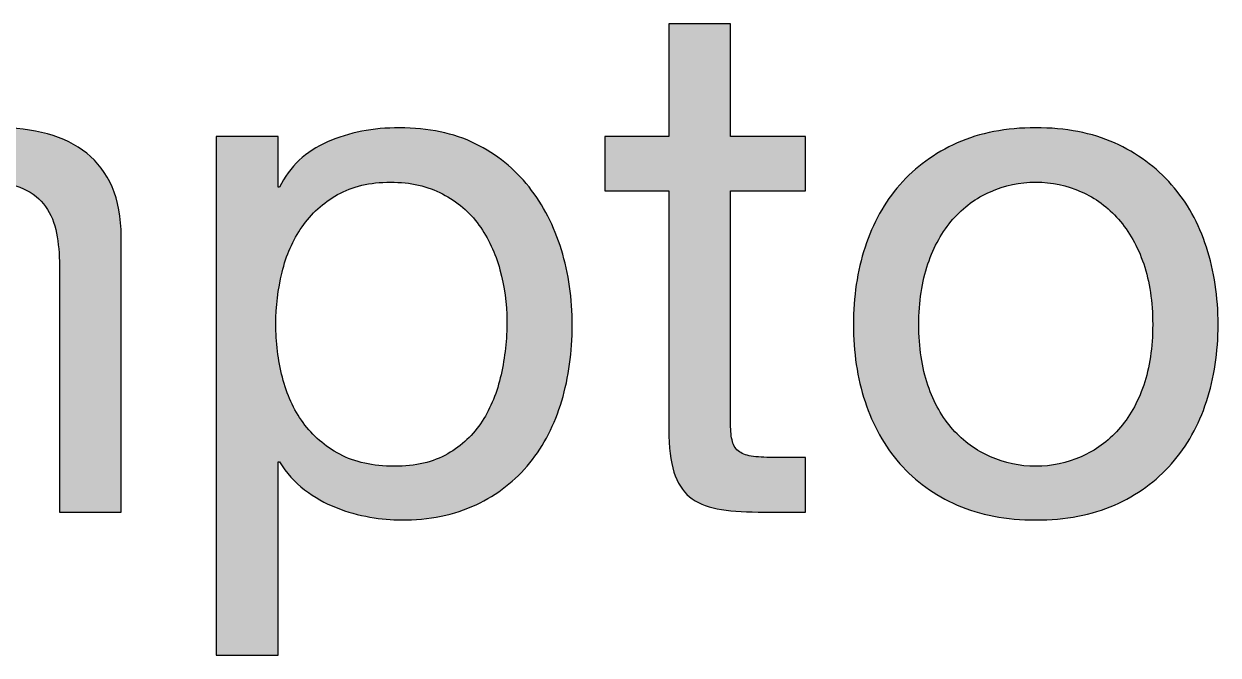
# Paper-space layout 'A3mask (portrait)' of a CAD drawing. Extents: x 0 to 277, y 0 to 394.
# Drawn here: x 200.55 to 203.869, y 28.615 to 30.369 of the extents above; entities that cross this region are included whole.
import ezdxf
from ezdxf.enums import TextEntityAlignment as Align

# ---------------------------------------------------------------- set-up
doc = ezdxf.new("R2010")
doc.units = 0
doc.layers.get('0').update_dxf_attribs({"linetype": 'CONTINUOUS'})
doc.layers.get('Defpoints').update_dxf_attribs({"linetype": 'CONTINUOUS'})
doc.layers.add('JPP_Mask', color=7, linetype='CONTINUOUS')
doc.styles.add('JPP', font='arial.ttf')

# ---------------------------------------------------------------- blocks, each defined once
blk = doc.blocks.new('A3mask (portrait)')
at = {"true_color": 0x004a91}
h = blk.add_hatch(color=154, dxfattribs=at)
edge = h.paths.add_edge_path()
edge.add_spline(control_points=[(202.7219, 29.9806), (202.7219, 30.0184), (202.7219, 30.0563), (202.7219, 30.0563), (202.7219, 30.0563), (202.7089, 30.0563), (202.6894, 30.0563)], knot_values=[21.749925, 21.749925, 21.749925, 21.749925, 22.249925, 22.249925, 22.249925, 22.5, 22.5, 22.5, 22.5], degree=3, periodic=0)
edge.add_spline(control_points=[(202.6894, 30.0563), (202.6699, 30.0563), (202.6439, 30.0563), (202.6179, 30.0563)], knot_values=[21.49993, 21.49993, 21.49993, 21.49993, 21.749925, 21.749925, 21.749925, 21.749925], degree=3, periodic=0)
edge.add_spline(control_points=[(202.6179, 30.0563), (202.6049, 30.0563), (202.5919, 30.0563), (202.5797, 30.0563)], knot_values=[21.374932, 21.374932, 21.374932, 21.374932, 21.49993, 21.49993, 21.49993, 21.49993], degree=3, periodic=0)
edge.add_spline(control_points=[(202.5797, 30.0563), (202.5675, 30.0563), (202.5561, 30.0563), (202.5463, 30.0563)], knot_values=[21.249935, 21.249935, 21.249935, 21.249935, 21.374932, 21.374932, 21.374932, 21.374932], degree=3, periodic=0)
edge.add_spline(control_points=[(202.5463, 30.0563), (202.5415, 30.0563), (202.537, 30.0563), (202.533, 30.0563)], knot_values=[21.187436, 21.187436, 21.187436, 21.187436, 21.249935, 21.249935, 21.249935, 21.249935], degree=3, periodic=0)
edge.add_spline(control_points=[(202.533, 30.0563), (202.5291, 30.0563), (202.5256, 30.0563), (202.5228, 30.0563)], knot_values=[21.124938, 21.124938, 21.124938, 21.124938, 21.187436, 21.187436, 21.187436, 21.187436], degree=3, periodic=0)
edge.add_spline(control_points=[(202.5228, 30.0563), (202.5214, 30.0563), (202.5201, 30.0563), (202.519, 30.0563)], knot_values=[21.093688, 21.093688, 21.093688, 21.093688, 21.124938, 21.124938, 21.124938, 21.124938], degree=3, periodic=0)
edge.add_spline(control_points=[(202.5144, 30.0563), (202.5144, 30.0563), (202.5143, 30.0563), (202.5142, 30.0563)], knot_values=[21.023377, 21.023377, 21.023377, 21.023377, 21.031189, 21.031189, 21.031189, 21.031189], degree=3, periodic=0)
edge.add_spline(control_points=[(202.5142, 30.0563), (202.5141, 30.0563), (202.5141, 30.0563), (202.514, 30.0563)], knot_values=[21.015565, 21.015565, 21.015565, 21.015565, 21.023377, 21.023377, 21.023377, 21.023377], degree=3, periodic=0)
edge.add_spline(control_points=[(202.514, 30.0563), (202.514, 30.0563), (202.514, 30.0563), (202.5139, 30.0563)], knot_values=[21.011659, 21.011659, 21.011659, 21.011659, 21.015565, 21.015565, 21.015565, 21.015565], degree=3, periodic=0)
edge.add_spline(control_points=[(202.5139, 30.0563), (202.5139, 30.0563), (202.5139, 30.0563), (202.5139, 30.0563)], knot_values=[21.007752, 21.007752, 21.007752, 21.007752, 21.011659, 21.011659, 21.011659, 21.011659], degree=3, periodic=0)
edge.add_spline(control_points=[(202.5139, 30.0563), (202.5139, 30.0563), (202.5139, 30.0563), (202.5139, 30.0563)], knot_values=[21.005799, 21.005799, 21.005799, 21.005799, 21.007752, 21.007752, 21.007752, 21.007752], degree=3, periodic=0)
edge.add_spline(control_points=[(202.5139, 30.0563), (202.5139, 30.0563), (202.5139, 30.0563), (202.5139, 30.0563)], knot_values=[21.003846, 21.003846, 21.003846, 21.003846, 21.005799, 21.005799, 21.005799, 21.005799], degree=3, periodic=0)
edge.add_spline(control_points=[(202.5139, 30.0563), (202.5139, 30.0563), (202.5139, 30.0563), (202.5139, 30.0563)], knot_values=[21.00287, 21.00287, 21.00287, 21.00287, 21.003846, 21.003846, 21.003846, 21.003846], degree=3, periodic=0)
edge.add_spline(control_points=[(202.5139, 30.0563), (202.5139, 30.0563), (202.5139, 30.0563), (202.5139, 30.0563)], knot_values=[21.001893, 21.001893, 21.001893, 21.001893, 21.00287, 21.00287, 21.00287, 21.00287], degree=3, periodic=0)
edge.add_spline(control_points=[(202.5139, 30.0563), (202.5139, 30.0563), (202.5139, 30.0563), (202.5139, 30.0563)], knot_values=[21.001405, 21.001405, 21.001405, 21.001405, 21.001893, 21.001893, 21.001893, 21.001893], degree=3, periodic=0)
edge.add_spline(control_points=[(202.5139, 30.0563), (202.5139, 30.0563), (202.5139, 30.0563), (202.5139, 30.0563), (202.5139, 30.0563), (202.5139, 30.0563), (202.5139, 30.0563)], knot_values=[20.99994, 20.99994, 20.99994, 20.99994, 21.001345, 21.001345, 21.001345, 21.001405, 21.001405, 21.001405, 21.001405], degree=3, periodic=0)
edge.add_spline(control_points=[(202.5139, 30.0563), (202.5139, 30.0563), (202.5139, 30.0759), (202.5139, 30.1052)], knot_values=[20.749945, 20.749945, 20.749945, 20.749945, 20.99994, 20.99994, 20.99994, 20.99994], degree=3, periodic=0)
edge.add_spline(control_points=[(202.5139, 30.1052), (202.5139, 30.1345), (202.5139, 30.1736), (202.5139, 30.2128)], knot_values=[20.49995, 20.49995, 20.49995, 20.49995, 20.749945, 20.749945, 20.749945, 20.749945], degree=3, periodic=0)
edge.add_spline(control_points=[(202.5139, 30.2128), (202.5139, 30.2323), (202.5139, 30.2519), (202.5139, 30.2702)], knot_values=[20.374952, 20.374952, 20.374952, 20.374952, 20.49995, 20.49995, 20.49995, 20.49995], degree=3, periodic=0)
edge.add_spline(control_points=[(202.5139, 30.2702), (202.5139, 30.2885), (202.5139, 30.3056), (202.5139, 30.3203)], knot_values=[20.249955, 20.249955, 20.249955, 20.249955, 20.374952, 20.374952, 20.374952, 20.374952], degree=3, periodic=0)
edge.add_spline(control_points=[(202.5139, 30.3203), (202.5139, 30.3276), (202.5139, 30.3344), (202.5139, 30.3403)], knot_values=[20.187456, 20.187456, 20.187456, 20.187456, 20.249955, 20.249955, 20.249955, 20.249955], degree=3, periodic=0)
edge.add_spline(control_points=[(202.5139, 30.3403), (202.5139, 30.3463), (202.5139, 30.3515), (202.5139, 30.3557)], knot_values=[20.124958, 20.124958, 20.124958, 20.124958, 20.187456, 20.187456, 20.187456, 20.187456], degree=3, periodic=0)
edge.add_spline(control_points=[(202.5139, 30.3615), (202.5139, 30.3631), (202.5139, 30.3645), (202.5139, 30.3657)], knot_values=[20.062459, 20.062459, 20.062459, 20.062459, 20.093708, 20.093708, 20.093708, 20.093708], degree=3, periodic=0)
edge.add_spline(control_points=[(202.5139, 30.3692), (202.5139, 30.3692), (202.5139, 30.3692), (202.5139, 30.3692), (202.5139, 30.3692), (202.5139, 30.3692), (202.5139, 30.3692)], knot_values=[19.999959, 19.999959, 19.999959, 19.999959, 20, 20, 20, 20.000692, 20.000692, 20.000692, 20.000692], degree=3, periodic=0)
edge.add_spline(control_points=[(202.5139, 30.3692), (202.5139, 30.3692), (202.5031, 30.3692), (202.487, 30.3692)], knot_values=[19.749965, 19.749965, 19.749965, 19.749965, 19.999959, 19.999959, 19.999959, 19.999959], degree=3, periodic=0)
edge.add_spline(control_points=[(202.487, 30.3692), (202.4709, 30.3692), (202.4495, 30.3692), (202.428, 30.3692)], knot_values=[19.49997, 19.49997, 19.49997, 19.49997, 19.749965, 19.749965, 19.749965, 19.749965], degree=3, periodic=0)
edge.add_spline(control_points=[(202.428, 30.3692), (202.4173, 30.3692), (202.4066, 30.3692), (202.3965, 30.3692)], knot_values=[19.374972, 19.374972, 19.374972, 19.374972, 19.49997, 19.49997, 19.49997, 19.49997], degree=3, periodic=0)
edge.add_spline(control_points=[(202.3965, 30.3692), (202.3865, 30.3692), (202.3771, 30.3692), (202.369, 30.3692)], knot_values=[19.249975, 19.249975, 19.249975, 19.249975, 19.374972, 19.374972, 19.374972, 19.374972], degree=3, periodic=0)
edge.add_spline(control_points=[(202.369, 30.3692), (202.365, 30.3692), (202.3613, 30.3692), (202.3581, 30.3692)], knot_values=[19.187476, 19.187476, 19.187476, 19.187476, 19.249975, 19.249975, 19.249975, 19.249975], degree=3, periodic=0)
edge.add_spline(control_points=[(202.3581, 30.3692), (202.3548, 30.3692), (202.3519, 30.3692), (202.3496, 30.3692)], knot_values=[19.124977, 19.124977, 19.124977, 19.124977, 19.187476, 19.187476, 19.187476, 19.187476], degree=3, periodic=0)
edge.add_spline(control_points=[(202.3422, 30.3692), (202.3422, 30.3692), (202.3422, 30.3692), (202.3422, 30.3692), (202.3422, 30.3692), (202.3422, 30.3692), (202.3422, 30.3692)], knot_values=[18.99998, 18.99998, 18.99998, 18.99998, 19.001424, 19.001424, 19.001424, 19.001445, 19.001445, 19.001445, 19.001445], degree=3, periodic=0)
edge.add_spline(control_points=[(202.3422, 30.3692), (202.3422, 30.3692), (202.3422, 30.2909), (202.3422, 30.2127)], knot_values=[18.49999, 18.49999, 18.49999, 18.49999, 18.99998, 18.99998, 18.99998, 18.99998], degree=3, periodic=0)
edge.add_spline(control_points=[(202.3422, 30.2127), (202.3422, 30.1345), (202.3422, 30.0563), (202.3422, 30.0563), (202.3422, 30.0563), (202.3422, 30.0563), (202.3422, 30.0563)], knot_values=[17.999023, 17.999023, 17.999023, 17.999023, 18.499013, 18.499013, 18.499013, 18.49999, 18.49999, 18.49999, 18.49999], degree=3, periodic=0)
edge.add_spline(control_points=[(202.3378, 30.0563), (202.3369, 30.0563), (202.3358, 30.0563), (202.3346, 30.0563)], knot_values=[17.875003, 17.875003, 17.875003, 17.875003, 17.906252, 17.906252, 17.906252, 17.906252], degree=3, periodic=0)
edge.add_spline(control_points=[(202.3346, 30.0563), (202.3322, 30.0563), (202.3292, 30.0563), (202.3258, 30.0563)], knot_values=[17.812504, 17.812504, 17.812504, 17.812504, 17.875003, 17.875003, 17.875003, 17.875003], degree=3, periodic=0)
edge.add_spline(control_points=[(202.3258, 30.0563), (202.3224, 30.0563), (202.3186, 30.0563), (202.3145, 30.0563)], knot_values=[17.750005, 17.750005, 17.750005, 17.750005, 17.812504, 17.812504, 17.812504, 17.812504], degree=3, periodic=0)
edge.add_spline(control_points=[(202.3145, 30.0563), (202.3061, 30.0563), (202.2964, 30.0563), (202.286, 30.0563)], knot_values=[17.625007, 17.625007, 17.625007, 17.625007, 17.750005, 17.750005, 17.750005, 17.750005], degree=3, periodic=0)
edge.add_spline(control_points=[(202.286, 30.0563), (202.2756, 30.0563), (202.2645, 30.0563), (202.2534, 30.0563)], knot_values=[17.50001, 17.50001, 17.50001, 17.50001, 17.625007, 17.625007, 17.625007, 17.625007], degree=3, periodic=0)
edge.add_spline(control_points=[(202.2534, 30.0563), (202.2312, 30.0563), (202.209, 30.0563), (202.1923, 30.0563)], knot_values=[17.250015, 17.250015, 17.250015, 17.250015, 17.50001, 17.50001, 17.50001, 17.50001], degree=3, periodic=0)
edge.add_spline(control_points=[(202.1923, 30.0563), (202.1756, 30.0563), (202.1645, 30.0563), (202.1645, 30.0563), (202.1645, 30.0563), (202.1645, 30.0563), (202.1645, 30.0563)], knot_values=[16.999043, 16.999043, 16.999043, 16.999043, 17.249058, 17.249058, 17.249058, 17.250015, 17.250015, 17.250015, 17.250015], degree=3, periodic=0)
edge.add_spline(control_points=[(202.1645, 30.0525), (202.1645, 30.0517), (202.1645, 30.0508), (202.1645, 30.0498)], knot_values=[16.875023, 16.875023, 16.875023, 16.875023, 16.906272, 16.906272, 16.906272, 16.906272], degree=3, periodic=0)
edge.add_spline(control_points=[(202.1645, 30.0498), (202.1645, 30.0477), (202.1645, 30.0452), (202.1645, 30.0423)], knot_values=[16.812524, 16.812524, 16.812524, 16.812524, 16.875023, 16.875023, 16.875023, 16.875023], degree=3, periodic=0)
edge.add_spline(control_points=[(202.1645, 30.0423), (202.1645, 30.0394), (202.1645, 30.0362), (202.1645, 30.0326)], knot_values=[16.750025, 16.750025, 16.750025, 16.750025, 16.812524, 16.812524, 16.812524, 16.812524], degree=3, periodic=0)
edge.add_spline(control_points=[(202.1645, 30.0326), (202.1645, 30.0255), (202.1645, 30.0172), (202.1645, 30.0084)], knot_values=[16.625028, 16.625028, 16.625028, 16.625028, 16.750025, 16.750025, 16.750025, 16.750025], degree=3, periodic=0)
edge.add_spline(control_points=[(202.1645, 30.0084), (202.1645, 29.9995), (202.1645, 29.99), (202.1645, 29.9806)], knot_values=[16.50003, 16.50003, 16.50003, 16.50003, 16.625028, 16.625028, 16.625028, 16.625028], degree=3, periodic=0)
edge.add_spline(control_points=[(202.1645, 29.9806), (202.1645, 29.9616), (202.1645, 29.9427), (202.1645, 29.9285)], knot_values=[16.250035, 16.250035, 16.250035, 16.250035, 16.50003, 16.50003, 16.50003, 16.50003], degree=3, periodic=0)
edge.add_spline(control_points=[(202.1645, 29.9285), (202.1645, 29.9143), (202.1645, 29.9048), (202.1645, 29.9048), (202.1645, 29.9048), (202.1645, 29.9048), (202.1645, 29.9048)], knot_values=[15.999063, 15.999063, 15.999063, 15.999063, 16.249098, 16.249098, 16.249098, 16.250035, 16.250035, 16.250035, 16.250035], degree=3, periodic=0)
edge.add_spline(control_points=[(202.1689, 29.9048), (202.1699, 29.9048), (202.171, 29.9048), (202.1722, 29.9048)], knot_values=[15.875042, 15.875042, 15.875042, 15.875042, 15.906292, 15.906292, 15.906292, 15.906292], degree=3, periodic=0)
edge.add_spline(control_points=[(202.1722, 29.9048), (202.1746, 29.9048), (202.1776, 29.9048), (202.1809, 29.9048)], knot_values=[15.812544, 15.812544, 15.812544, 15.812544, 15.875042, 15.875042, 15.875042, 15.875042], degree=3, periodic=0)
edge.add_spline(control_points=[(202.1809, 29.9048), (202.1843, 29.9048), (202.1881, 29.9048), (202.1923, 29.9048)], knot_values=[15.750045, 15.750045, 15.750045, 15.750045, 15.812544, 15.812544, 15.812544, 15.812544], degree=3, periodic=0)
edge.add_spline(control_points=[(202.1923, 29.9048), (202.2006, 29.9048), (202.2103, 29.9048), (202.2207, 29.9048)], knot_values=[15.625048, 15.625048, 15.625048, 15.625048, 15.750045, 15.750045, 15.750045, 15.750045], degree=3, periodic=0)
edge.add_spline(control_points=[(202.2207, 29.9048), (202.2312, 29.9048), (202.2423, 29.9048), (202.2534, 29.9048)], knot_values=[15.50005, 15.50005, 15.50005, 15.50005, 15.625048, 15.625048, 15.625048, 15.625048], degree=3, periodic=0)
edge.add_spline(control_points=[(202.2534, 29.9048), (202.2756, 29.9048), (202.2978, 29.9048), (202.3144, 29.9048)], knot_values=[15.250055, 15.250055, 15.250055, 15.250055, 15.50005, 15.50005, 15.50005, 15.50005], degree=3, periodic=0)
edge.add_spline(control_points=[(202.3144, 29.9048), (202.3311, 29.9048), (202.3422, 29.9048), (202.3422, 29.9048), (202.3422, 29.9048), (202.3422, 29.9048), (202.3422, 29.9048)], knot_values=[14.999572, 14.999572, 14.999572, 14.999572, 15.249627, 15.249627, 15.249627, 15.250055, 15.250055, 15.250055, 15.250055], degree=3, periodic=0)
edge.add_spline(control_points=[(202.3422, 29.9006), (202.3422, 29.8997), (202.3422, 29.8986), (202.3422, 29.8974)], knot_values=[14.937561, 14.937561, 14.937561, 14.937561, 14.953186, 14.953186, 14.953186, 14.953186], degree=3, periodic=0)
edge.add_spline(control_points=[(202.3422, 29.8974), (202.3422, 29.895), (202.3422, 29.892), (202.3422, 29.8884)], knot_values=[14.906312, 14.906312, 14.906312, 14.906312, 14.937561, 14.937561, 14.937561, 14.937561], degree=3, periodic=0)
edge.add_spline(control_points=[(202.3422, 29.8884), (202.3422, 29.8849), (202.3422, 29.8809), (202.3422, 29.8763)], knot_values=[14.875063, 14.875063, 14.875063, 14.875063, 14.906312, 14.906312, 14.906312, 14.906312], degree=3, periodic=0)
edge.add_spline(control_points=[(202.3422, 29.8763), (202.3422, 29.8672), (202.3422, 29.8562), (202.3422, 29.8436)], knot_values=[14.812564, 14.812564, 14.812564, 14.812564, 14.875063, 14.875063, 14.875063, 14.875063], degree=3, periodic=0)
edge.add_spline(control_points=[(202.3422, 29.8436), (202.3422, 29.8309), (202.3422, 29.8167), (202.3422, 29.8011)], knot_values=[14.750065, 14.750065, 14.750065, 14.750065, 14.812564, 14.812564, 14.812564, 14.812564], degree=3, periodic=0)
edge.add_spline(control_points=[(202.3422, 29.8011), (202.3422, 29.77), (202.3422, 29.7337), (202.3422, 29.6948)], knot_values=[14.625068, 14.625068, 14.625068, 14.625068, 14.750065, 14.750065, 14.750065, 14.750065], degree=3, periodic=0)
edge.add_spline(control_points=[(202.3422, 29.6948), (202.3422, 29.6559), (202.3422, 29.6144), (202.3422, 29.5729)], knot_values=[14.50007, 14.50007, 14.50007, 14.50007, 14.625068, 14.625068, 14.625068, 14.625068], degree=3, periodic=0)
edge.add_spline(control_points=[(202.3422, 29.5729), (202.3422, 29.4899), (202.3422, 29.4068), (202.3422, 29.3446)], knot_values=[14.250075, 14.250075, 14.250075, 14.250075, 14.50007, 14.50007, 14.50007, 14.50007], degree=3, periodic=0)
edge.add_spline(control_points=[(202.3422, 29.3446), (202.3422, 29.2823), (202.3422, 29.2408), (202.3422, 29.2408), (202.3422, 29.1923), (202.3471, 29.1531), (202.3564, 29.1236)], knot_values=[13, 13, 13, 13, 13.250075, 13.250075, 13.250075, 14.250075, 14.250075, 14.250075, 14.250075], degree=3, periodic=0)
edge.add_spline(control_points=[(202.3564, 29.1236), (202.3659, 29.0939), (202.3803, 29.071), (202.3997, 29.055)], knot_values=[12, 12, 12, 12, 13, 13, 13, 13], degree=3, periodic=0)
edge.add_spline(control_points=[(202.3997, 29.055), (202.4192, 29.0387), (202.445, 29.0276), (202.4765, 29.0216), (202.5081, 29.0155), (202.5461, 29.0125), (202.5906, 29.0125)], knot_values=[10, 10, 10, 10, 11, 11, 11, 12, 12, 12, 12], degree=3, periodic=0)
edge.add_spline(control_points=[(202.5906, 29.0125), (202.5906, 29.0125), (202.7219, 29.0125), (202.7219, 29.0125), (202.7219, 29.0125), (202.7219, 29.0504), (202.7219, 29.0883)], knot_values=[8.5, 8.5, 8.5, 8.5, 9.5, 9.5, 9.5, 10, 10, 10, 10], degree=3, periodic=0)
edge.add_spline(control_points=[(202.7219, 29.0883), (202.7219, 29.1261), (202.7219, 29.164), (202.7219, 29.164)], knot_values=[8, 8, 8, 8, 8.5, 8.5, 8.5, 8.5], degree=3, periodic=0)
edge.add_spline(control_points=[(202.7219, 29.164), (202.7219, 29.164), (202.643, 29.164), (202.643, 29.164)], knot_values=[7.00001, 7.00001, 7.00001, 7.00001, 7.99999, 7.99999, 7.99999, 7.99999], degree=3, periodic=0)
edge.add_spline(control_points=[(202.643, 29.164), (202.6161, 29.164), (202.5943, 29.1649), (202.5774, 29.167)], knot_values=[6, 6, 6, 6, 7, 7, 7, 7], degree=3, periodic=0)
edge.add_spline(control_points=[(202.5774, 29.167), (202.5607, 29.1691), (202.5475, 29.1733), (202.5382, 29.18)], knot_values=[5, 5, 5, 5, 6, 6, 6, 6], degree=3, periodic=0)
edge.add_spline(control_points=[(202.5382, 29.18), (202.5287, 29.1867), (202.5222, 29.1962), (202.519, 29.2083)], knot_values=[4, 4, 4, 4, 5, 5, 5, 5], degree=3, periodic=0)
edge.add_spline(control_points=[(202.519, 29.2083), (202.5155, 29.2206), (202.5139, 29.2366), (202.5139, 29.2568)], knot_values=[3, 3, 3, 3, 4, 4, 4, 4], degree=3, periodic=0)
edge.add_spline(control_points=[(202.5139, 29.2568), (202.5139, 29.2568), (202.5139, 29.9048), (202.5139, 29.9048), (202.5139, 29.9048), (202.5659, 29.9048), (202.6179, 29.9048)], knot_values=[1.5, 1.5, 1.5, 1.5, 2.5, 2.5, 2.5, 3, 3, 3, 3], degree=3, periodic=0)
edge.add_spline(control_points=[(202.6179, 29.9048), (202.6699, 29.9048), (202.7219, 29.9048), (202.7219, 29.9048), (202.7219, 29.9048), (202.7219, 29.9427), (202.7219, 29.9806)], knot_values=[0.5, 0.5, 0.5, 0.5, 1, 1, 1, 1.5, 1.5, 1.5, 1.5], degree=3, periodic=0)
h = blk.add_hatch(color=154, dxfattribs=at)
edge = h.paths.add_edge_path()
edge.add_spline(control_points=[(199.5433, 29.7383), (199.5535, 29.7687), (199.5695, 29.7979), (199.5918, 29.8262), (199.6141, 29.8545), (199.6431, 29.8786), (199.6786, 29.8988)], knot_values=[28, 28, 28, 28, 29, 29, 29, 30, 30, 30, 30], degree=3, periodic=0)
edge.add_spline(control_points=[(199.6786, 29.8988), (199.7143, 29.919), (199.7569, 29.9292), (199.8068, 29.9292)], knot_values=[27, 27, 27, 27, 28, 28, 28, 28], degree=3, periodic=0)
edge.add_spline(control_points=[(199.8068, 29.9292), (199.8458, 29.9292), (199.8778, 29.9234), (199.9026, 29.912)], knot_values=[26, 26, 26, 26, 27, 27, 27, 27], degree=3, periodic=0)
edge.add_spline(control_points=[(199.9026, 29.912), (199.9277, 29.9004), (199.9474, 29.8844), (199.9622, 29.8635), (199.9771, 29.8427), (199.9875, 29.8181), (199.9935, 29.7898), (199.9996, 29.7615), (200.0026, 29.7306), (200.0026, 29.697)], knot_values=[23, 23, 23, 23, 24, 24, 24, 25, 25, 25, 26, 26, 26, 26], degree=3, periodic=0)
edge.add_spline(control_points=[(200.0026, 29.697), (200.0026, 29.697), (200.0026, 29.0125), (200.0026, 29.0125), (200.0026, 29.0125), (200.0455, 29.0125), (200.0884, 29.0125)], knot_values=[21.5, 21.5, 21.5, 21.5, 22.5, 22.5, 22.5, 23, 23, 23, 23], degree=3, periodic=0)
edge.add_spline(control_points=[(200.0884, 29.0125), (200.1313, 29.0125), (200.1742, 29.0125), (200.1742, 29.0125), (200.1742, 29.0125), (200.1742, 29.1751), (200.1742, 29.3376)], knot_values=[20.5, 20.5, 20.5, 20.5, 21, 21, 21, 21.5, 21.5, 21.5, 21.5], degree=3, periodic=0)
edge.add_spline(control_points=[(200.1742, 29.3376), (200.1742, 29.5001), (200.1742, 29.6627), (200.1742, 29.6627), (200.1742, 29.7434), (200.1986, 29.8079), (200.247, 29.8563)], knot_values=[19, 19, 19, 19, 19.5, 19.5, 19.5, 20.5, 20.5, 20.5, 20.5], degree=3, periodic=0)
edge.add_spline(control_points=[(200.247, 29.8563), (200.2953, 29.9048), (200.3621, 29.9292), (200.4468, 29.9292)], knot_values=[18, 18, 18, 18, 19, 19, 19, 19], degree=3, periodic=0)
edge.add_spline(control_points=[(200.4468, 29.9292), (200.4885, 29.9292), (200.5226, 29.9231), (200.5488, 29.9109)], knot_values=[17, 17, 17, 17, 18, 18, 18, 18], degree=3, periodic=0)
edge.add_spline(control_points=[(200.5488, 29.9109), (200.575, 29.8988), (200.5954, 29.8823), (200.6103, 29.8614), (200.6251, 29.8406), (200.6353, 29.816), (200.6407, 29.7877), (200.646, 29.7594), (200.6488, 29.7292), (200.6488, 29.697)], knot_values=[14, 14, 14, 14, 15, 15, 15, 16, 16, 16, 17, 17, 17, 17], degree=3, periodic=0)
edge.add_spline(control_points=[(200.6488, 29.697), (200.6488, 29.697), (200.6488, 29.0125), (200.6488, 29.0125), (200.6488, 29.0125), (200.6916, 29.0125), (200.7345, 29.0125)], knot_values=[12.5, 12.5, 12.5, 12.5, 13.5, 13.5, 13.5, 14, 14, 14, 14], degree=3, periodic=0)
edge.add_spline(control_points=[(200.7345, 29.0125), (200.7773, 29.0125), (200.8202, 29.0125), (200.8202, 29.0125), (200.8202, 29.0125), (200.8202, 29.2038), (200.8202, 29.3951)], knot_values=[11.5, 11.5, 11.5, 11.5, 12, 12, 12, 12.5, 12.5, 12.5, 12.5], degree=3, periodic=0)
edge.add_spline(control_points=[(200.8202, 29.3951), (200.8202, 29.5864), (200.8202, 29.7777), (200.8202, 29.7777), (200.8202, 29.8315), (200.8118, 29.8777), (200.7951, 29.916)], knot_values=[10, 10, 10, 10, 10.5, 10.5, 10.5, 11.5, 11.5, 11.5, 11.5], degree=3, periodic=0)
edge.add_spline(control_points=[(200.7951, 29.916), (200.7782, 29.9542), (200.7548, 29.9855), (200.7244, 30.0099)], knot_values=[9, 9, 9, 9, 10, 10, 10, 10], degree=3, periodic=0)
edge.add_spline(control_points=[(200.7244, 30.0099), (200.694, 30.034), (200.6578, 30.0519), (200.6154, 30.0632)], knot_values=[8, 8, 8, 8, 9, 9, 9, 9], degree=3, periodic=0)
edge.add_spline(control_points=[(200.6154, 30.0632), (200.5729, 30.0748), (200.5256, 30.0804), (200.473, 30.0804)], knot_values=[7, 7, 7, 7, 8, 8, 8, 8], degree=3, periodic=0)
edge.add_spline(control_points=[(200.473, 30.0804), (200.4043, 30.0804), (200.3415, 30.0651), (200.2844, 30.034)], knot_values=[6, 6, 6, 6, 7, 7, 7, 7], degree=3, periodic=0)
edge.add_spline(control_points=[(200.2844, 30.034), (200.2271, 30.0032), (200.1809, 29.9593), (200.1459, 29.9027)], knot_values=[5, 5, 5, 5, 6, 6, 6, 6], degree=3, periodic=0)
edge.add_spline(control_points=[(200.1459, 29.9027), (200.1243, 29.9674), (200.0875, 30.0131), (200.0351, 30.04)], knot_values=[4, 4, 4, 4, 5, 5, 5, 5], degree=3, periodic=0)
edge.add_spline(control_points=[(200.0351, 30.04), (199.9824, 30.067), (199.9239, 30.0804), (199.8592, 30.0804)], knot_values=[3, 3, 3, 3, 4, 4, 4, 4], degree=3, periodic=0)
edge.add_spline(control_points=[(199.8592, 30.0804), (199.7126, 30.0804), (199.6002, 30.0213), (199.5222, 29.9027)], knot_values=[2, 2, 2, 2, 3, 3, 3, 3], degree=3, periodic=0)
edge.add_spline(control_points=[(199.518, 29.9027), (199.518, 29.9027), (199.518, 29.9411), (199.518, 29.9795)], knot_values=[0.5, 0.5, 0.5, 0.5, 1, 1, 1, 1], degree=3, periodic=0)
edge.add_spline(control_points=[(199.518, 29.9795), (199.518, 30.0179), (199.518, 30.0563), (199.518, 30.0563), (199.518, 30.0563), (199.508, 30.0563), (199.4928, 30.0563)], knot_values=[34.749965, 34.749965, 34.749965, 34.749965, 35.249965, 35.249965, 35.249965, 35.5, 35.5, 35.5, 35.5], degree=3, periodic=0)
edge.add_spline(control_points=[(199.4928, 30.0563), (199.4777, 30.0563), (199.4575, 30.0563), (199.4373, 30.0563)], knot_values=[34.49997, 34.49997, 34.49997, 34.49997, 34.749965, 34.749965, 34.749965, 34.749965], degree=3, periodic=0)
edge.add_spline(control_points=[(199.4373, 30.0563), (199.4272, 30.0563), (199.4171, 30.0563), (199.4077, 30.0563)], knot_values=[34.374972, 34.374972, 34.374972, 34.374972, 34.49997, 34.49997, 34.49997, 34.49997], degree=3, periodic=0)
edge.add_spline(control_points=[(199.4077, 30.0563), (199.3982, 30.0563), (199.3894, 30.0563), (199.3818, 30.0563)], knot_values=[34.249975, 34.249975, 34.249975, 34.249975, 34.374973, 34.374973, 34.374973, 34.374973], degree=3, periodic=0)
edge.add_spline(control_points=[(199.3818, 30.0563), (199.378, 30.0563), (199.3746, 30.0563), (199.3715, 30.0563)], knot_values=[34.187476, 34.187476, 34.187476, 34.187476, 34.249975, 34.249975, 34.249975, 34.249975], degree=3, periodic=0)
edge.add_spline(control_points=[(199.3715, 30.0563), (199.3684, 30.0563), (199.3658, 30.0563), (199.3635, 30.0563)], knot_values=[34.124977, 34.124977, 34.124977, 34.124977, 34.187476, 34.187476, 34.187476, 34.187476], degree=3, periodic=0)
edge.add_spline(control_points=[(199.3566, 30.0563), (199.3566, 30.0563), (199.3566, 30.0563), (199.3566, 30.0563), (199.3566, 30.0563), (199.3566, 30.0563), (199.3566, 30.0563)], knot_values=[33.99998, 33.99998, 33.99998, 33.99998, 34.001425, 34.001425, 34.001425, 34.001445, 34.001445, 34.001445, 34.001445], degree=3, periodic=0)
edge.add_spline(control_points=[(199.3566, 30.0563), (199.3566, 30.0563), (199.3566, 29.7953), (199.3566, 29.5344)], knot_values=[33.49999, 33.49999, 33.49999, 33.49999, 33.99998, 33.99998, 33.99998, 33.99998], degree=3, periodic=0)
edge.add_spline(control_points=[(199.3566, 29.5344), (199.3566, 29.2735), (199.3566, 29.0125), (199.3566, 29.0125), (199.3566, 29.0125), (199.3566, 29.0125), (199.3566, 29.0125)], knot_values=[32.999023, 32.999023, 32.999023, 32.999023, 33.499013, 33.499013, 33.499013, 33.49999, 33.49999, 33.49999, 33.49999], degree=3, periodic=0)
edge.add_spline(control_points=[(199.3609, 29.0125), (199.3618, 29.0125), (199.3628, 29.0125), (199.364, 29.0125)], knot_values=[32.875002, 32.875002, 32.875002, 32.875002, 32.906252, 32.906252, 32.906252, 32.906252], degree=3, periodic=0)
edge.add_spline(control_points=[(199.364, 29.0125), (199.3663, 29.0125), (199.3692, 29.0125), (199.3724, 29.0125)], knot_values=[32.812504, 32.812504, 32.812504, 32.812504, 32.875002, 32.875002, 32.875002, 32.875002], degree=3, periodic=0)
edge.add_spline(control_points=[(199.3724, 29.0125), (199.3757, 29.0125), (199.3794, 29.0125), (199.3834, 29.0125)], knot_values=[32.750005, 32.750005, 32.750005, 32.750005, 32.812504, 32.812504, 32.812504, 32.812504], degree=3, periodic=0)
edge.add_spline(control_points=[(199.3834, 29.0125), (199.3915, 29.0125), (199.4009, 29.0125), (199.4109, 29.0125)], knot_values=[32.625008, 32.625008, 32.625008, 32.625008, 32.750005, 32.750005, 32.750005, 32.750005], degree=3, periodic=0)
edge.add_spline(control_points=[(199.4109, 29.0125), (199.421, 29.0125), (199.4317, 29.0125), (199.4424, 29.0125)], knot_values=[32.50001, 32.50001, 32.50001, 32.50001, 32.625008, 32.625008, 32.625008, 32.625008], degree=3, periodic=0)
edge.add_spline(control_points=[(199.4424, 29.0125), (199.4639, 29.0125), (199.4853, 29.0125), (199.5014, 29.0125)], knot_values=[32.250015, 32.250015, 32.250015, 32.250015, 32.50001, 32.50001, 32.50001, 32.50001], degree=3, periodic=0)
edge.add_spline(control_points=[(199.5014, 29.0125), (199.5175, 29.0125), (199.5282, 29.0125), (199.5282, 29.0125), (199.5282, 29.0125), (199.5282, 29.0125), (199.5282, 29.0125)], knot_values=[31.999532, 31.999532, 31.999532, 31.999532, 32.249547, 32.249547, 32.249547, 32.250015, 32.250015, 32.250015, 32.250015], degree=3, periodic=0)
edge.add_spline(control_points=[(199.5282, 29.0125), (199.5282, 29.0125), (199.5282, 29.0125), (199.5282, 29.0125)], knot_values=[31.999288, 31.999288, 31.999288, 31.999288, 31.999532, 31.999532, 31.999532, 31.999532], degree=3, periodic=0)
edge.add_spline(control_points=[(199.5282, 29.0167), (199.5282, 29.0176), (199.5282, 29.0186), (199.5282, 29.0198)], knot_values=[31.937521, 31.937521, 31.937521, 31.937521, 31.953146, 31.953146, 31.953146, 31.953146], degree=3, periodic=0)
edge.add_spline(control_points=[(199.5282, 29.0198), (199.5282, 29.0222), (199.5282, 29.0251), (199.5282, 29.0286)], knot_values=[31.906272, 31.906272, 31.906272, 31.906272, 31.937521, 31.937521, 31.937521, 31.937521], degree=3, periodic=0)
edge.add_spline(control_points=[(199.5282, 29.0286), (199.5282, 29.032), (199.5282, 29.036), (199.5282, 29.0405)], knot_values=[31.875022, 31.875022, 31.875022, 31.875022, 31.906272, 31.906272, 31.906272, 31.906272], degree=3, periodic=0)
edge.add_spline(control_points=[(199.5282, 29.0405), (199.5282, 29.0493), (199.5282, 29.0601), (199.5282, 29.0725)], knot_values=[31.812524, 31.812524, 31.812524, 31.812524, 31.875022, 31.875022, 31.875022, 31.875022], degree=3, periodic=0)
edge.add_spline(control_points=[(199.5282, 29.0725), (199.5282, 29.0849), (199.5282, 29.0989), (199.5282, 29.1141)], knot_values=[31.750025, 31.750025, 31.750025, 31.750025, 31.812524, 31.812524, 31.812524, 31.812524], degree=3, periodic=0)
edge.add_spline(control_points=[(199.5282, 29.1141), (199.5282, 29.1446), (199.5282, 29.1801), (199.5282, 29.2182)], knot_values=[31.625028, 31.625028, 31.625028, 31.625028, 31.750025, 31.750025, 31.750025, 31.750025], degree=3, periodic=0)
edge.add_spline(control_points=[(199.5282, 29.2182), (199.5282, 29.2563), (199.5282, 29.2969), (199.5282, 29.3376)], knot_values=[31.50003, 31.50003, 31.50003, 31.50003, 31.625028, 31.625028, 31.625028, 31.625028], degree=3, periodic=0)
edge.add_spline(control_points=[(199.5282, 29.3376), (199.5282, 29.4188), (199.5282, 29.5001), (199.5282, 29.5611)], knot_values=[31.250035, 31.250035, 31.250035, 31.250035, 31.50003, 31.50003, 31.50003, 31.50003], degree=3, periodic=0)
edge.add_spline(control_points=[(199.5282, 29.5611), (199.5282, 29.622), (199.5282, 29.6627), (199.5282, 29.6627), (199.5282, 29.6829), (199.5334, 29.7081), (199.5433, 29.7383)], knot_values=[30, 30, 30, 30, 30.250035, 30.250035, 30.250035, 31.250035, 31.250035, 31.250035, 31.250035], degree=3, periodic=0)
h = blk.add_hatch(color=154, dxfattribs=at)
edge = h.paths.add_edge_path(flags=16)
edge.add_spline(control_points=[(201.873, 29.6859), (201.8602, 29.7323), (201.8407, 29.7735), (201.8145, 29.81), (201.7883, 29.8464), (201.7545, 29.8751), (201.7134, 29.8967), (201.6724, 29.9183), (201.6243, 29.9292), (201.5691, 29.9292), (201.5114, 29.9292), (201.4622, 29.9176), (201.4219, 29.8948), (201.3815, 29.8719), (201.3483, 29.842), (201.3228, 29.8049), (201.2973, 29.768), (201.2787, 29.7258), (201.2674, 29.6787), (201.256, 29.6316), (201.2502, 29.5838), (201.2502, 29.5353), (201.2502, 29.4843), (201.2562, 29.4347), (201.2683, 29.3871), (201.2804, 29.3393), (201.2996, 29.2971), (201.3258, 29.2609), (201.352, 29.2245), (201.3861, 29.1953), (201.4279, 29.173), (201.4696, 29.1508), (201.52, 29.1396), (201.5793, 29.1396), (201.6385, 29.1396), (201.6879, 29.1512), (201.7276, 29.174), (201.7672, 29.1969), (201.7992, 29.2271), (201.8236, 29.2649), (201.8477, 29.3025), (201.8653, 29.3456), (201.876, 29.3941), (201.8869, 29.4426), (201.8922, 29.4924), (201.8922, 29.5435), (201.8922, 29.5919), (201.8857, 29.6395), (201.873, 29.6859)], knot_values=[0, 0, 0, 0, 1, 1, 1, 2, 2, 2, 3, 3, 3, 4, 4, 4, 5, 5, 5, 6, 6, 6, 7, 7, 7, 8, 8, 8, 9, 9, 9, 10, 10, 10, 11, 11, 11, 12, 12, 12, 13, 13, 13, 14, 14, 14, 15, 15, 15, 16, 16, 16, 16], degree=3, periodic=0)
edge = h.paths.add_edge_path()
edge.add_spline(control_points=[(201.2562, 30.0563), (201.2562, 30.0563), (201.2562, 29.915), (201.2562, 29.915), (201.2562, 29.915), (201.2602, 29.915), (201.2602, 29.915), (201.2885, 29.9728), (201.333, 30.015), (201.3936, 30.0412), (201.4541, 30.0674), (201.5207, 30.0804), (201.5935, 30.0804), (201.6742, 30.0804), (201.7445, 30.0656), (201.8043, 30.0361), (201.8642, 30.0064), (201.914, 29.9665), (201.9537, 29.916), (201.9934, 29.8654), (202.0235, 29.8072), (202.0437, 29.7413), (202.0639, 29.6754), (202.0739, 29.6054), (202.0739, 29.5314), (202.0739, 29.4574), (202.0641, 29.3874), (202.0446, 29.3215), (202.0251, 29.2554), (201.9955, 29.1979), (201.9558, 29.1489), (201.9161, 29.0997), (201.8663, 29.061), (201.8064, 29.0327), (201.7466, 29.0044), (201.6768, 28.9903), (201.5974, 28.9903), (201.5719, 28.9903), (201.5432, 28.993), (201.5116, 28.9984), (201.4801, 29.0037), (201.4488, 29.0125), (201.4177, 29.0246), (201.3868, 29.0367), (201.3576, 29.0531), (201.33, 29.074), (201.3024, 29.0949), (201.2792, 29.1208), (201.2602, 29.1519), (201.2602, 29.1519), (201.2562, 29.1519), (201.2562, 29.1519), (201.2562, 29.1519), (201.2562, 28.6147), (201.2562, 28.6147), (201.2562, 28.6147), (201.0846, 28.6147), (201.0846, 28.6147), (201.0846, 28.6147), (201.0846, 30.0563), (201.0846, 30.0563), (201.0846, 30.0563), (201.2562, 30.0563), (201.2562, 30.0563)], knot_values=[0, 0, 0, 0, 1, 1, 1, 2, 2, 2, 3, 3, 3, 4, 4, 4, 5, 5, 5, 6, 6, 6, 7, 7, 7, 8, 8, 8, 9, 9, 9, 10, 10, 10, 11, 11, 11, 12, 12, 12, 13, 13, 13, 14, 14, 14, 15, 15, 15, 16, 16, 16, 17, 17, 17, 18, 18, 18, 19, 19, 19, 20, 20, 20, 21, 21, 21, 21], degree=3, periodic=0)
h = blk.add_hatch(color=154, dxfattribs=at)
edge = h.paths.add_edge_path(flags=16)
edge.add_spline(control_points=[(203.0622, 29.3649), (203.0789, 29.3157), (203.1021, 29.2746), (203.1318, 29.2417), (203.1612, 29.2088), (203.196, 29.1835), (203.2357, 29.1661), (203.2753, 29.1484), (203.3175, 29.1396), (203.3618, 29.1396), (203.4064, 29.1396), (203.4484, 29.1484), (203.488, 29.1661), (203.5277, 29.1835), (203.5625, 29.2088), (203.5919, 29.2417), (203.6216, 29.2746), (203.6448, 29.3157), (203.6618, 29.3649), (203.6785, 29.414), (203.6868, 29.4702), (203.6868, 29.5335), (203.6868, 29.5966), (203.6785, 29.6529), (203.6618, 29.7019), (203.6448, 29.751), (203.6216, 29.7926), (203.5919, 29.8262), (203.5625, 29.8598), (203.5277, 29.8853), (203.488, 29.9027), (203.4484, 29.9204), (203.4064, 29.9292), (203.3618, 29.9292), (203.3175, 29.9292), (203.2753, 29.9204), (203.2357, 29.9027), (203.196, 29.8853), (203.1612, 29.8598), (203.1318, 29.8262), (203.1021, 29.7926), (203.0789, 29.751), (203.0622, 29.7019), (203.0452, 29.6529), (203.0369, 29.5966), (203.0369, 29.5335), (203.0369, 29.4702), (203.0452, 29.414), (203.0622, 29.3649)], knot_values=[0, 0, 0, 0, 1, 1, 1, 2, 2, 2, 3, 3, 3, 4, 4, 4, 5, 5, 5, 6, 6, 6, 7, 7, 7, 8, 8, 8, 9, 9, 9, 10, 10, 10, 11, 11, 11, 12, 12, 12, 13, 13, 13, 14, 14, 14, 15, 15, 15, 16, 16, 16, 16], degree=3, periodic=0)
edge = h.paths.add_edge_path()
edge.add_spline(control_points=[(202.8875, 29.7485), (202.9089, 29.8151), (202.9413, 29.8728), (202.9842, 29.922), (203.0274, 29.9712), (203.0805, 30.0099), (203.1438, 30.0382), (203.2071, 30.0663), (203.2797, 30.0804), (203.3618, 30.0804), (203.4453, 30.0804), (203.5184, 30.0663), (203.5808, 30.0382), (203.6434, 30.0099), (203.6963, 29.9712), (203.7395, 29.922), (203.7824, 29.8728), (203.8148, 29.8151), (203.8362, 29.7485), (203.8577, 29.6817), (203.8686, 29.61), (203.8686, 29.5335), (203.8686, 29.4567), (203.8577, 29.3853), (203.8362, 29.3194), (203.8148, 29.2535), (203.7824, 29.196), (203.7395, 29.1468), (203.6963, 29.0977), (203.6434, 29.0594), (203.5808, 29.0318), (203.5184, 29.0042), (203.4453, 28.9903), (203.3618, 28.9903), (203.2797, 28.9903), (203.2071, 29.0042), (203.1438, 29.0318), (203.0805, 29.0594), (203.0274, 29.0977), (202.9842, 29.1468), (202.9413, 29.196), (202.9089, 29.2535), (202.8875, 29.3194), (202.8659, 29.3853), (202.855, 29.4567), (202.855, 29.5335), (202.855, 29.61), (202.8659, 29.6817), (202.8875, 29.7485)], knot_values=[0, 0, 0, 0, 1, 1, 1, 2, 2, 2, 3, 3, 3, 4, 4, 4, 5, 5, 5, 6, 6, 6, 7, 7, 7, 8, 8, 8, 9, 9, 9, 10, 10, 10, 11, 11, 11, 12, 12, 12, 13, 13, 13, 14, 14, 14, 15, 15, 15, 16, 16, 16, 16], degree=3, periodic=0)
at = {"layer": 'Defpoints', "color": 154, "true_color": 0x004a91}
for points, knots in [([(202.7219, 30.0563), (202.7219, 30.0563), (202.7219, 29.9048), (202.7219, 29.9048), (202.7219, 29.9048), (202.5139, 29.9048), (202.5139, 29.9048), (202.5139, 29.9048), (202.5139, 29.2568), (202.5139, 29.2568), (202.5139, 29.2366), (202.5155, 29.2206), (202.519, 29.2083), (202.5222, 29.1962), (202.5287, 29.1867), (202.5382, 29.18), (202.5475, 29.1733), (202.5607, 29.1691), (202.5774, 29.167), (202.5943, 29.1649), (202.6161, 29.164), (202.643, 29.164), (202.643, 29.164), (202.7219, 29.164), (202.7219, 29.164), (202.7219, 29.164), (202.7219, 29.0125), (202.7219, 29.0125), (202.7219, 29.0125), (202.5906, 29.0125), (202.5906, 29.0125), (202.5461, 29.0125), (202.5081, 29.0155), (202.4765, 29.0216), (202.445, 29.0276), (202.4192, 29.0387), (202.3997, 29.055), (202.3803, 29.071), (202.3659, 29.0939), (202.3564, 29.1236), (202.3471, 29.1531), (202.3422, 29.1923), (202.3422, 29.2408), (202.3422, 29.2408), (202.3422, 29.9048), (202.3422, 29.9048), (202.3422, 29.9048), (202.1645, 29.9048), (202.1645, 29.9048), (202.1645, 29.9048), (202.1645, 30.0563), (202.1645, 30.0563), (202.1645, 30.0563), (202.3422, 30.0563), (202.3422, 30.0563), (202.3422, 30.0563), (202.3422, 30.3692), (202.3422, 30.3692), (202.3422, 30.3692), (202.5139, 30.3692), (202.5139, 30.3692), (202.5139, 30.3692), (202.5139, 30.0563), (202.5139, 30.0563), (202.5139, 30.0563), (202.7219, 30.0563), (202.7219, 30.0563)], [0, 0, 0, 0, 1, 1, 1, 2, 2, 2, 3, 3, 3, 4, 4, 4, 5, 5, 5, 6, 6, 6, 7, 7, 7, 8, 8, 8, 9, 9, 9, 10, 10, 10, 11, 11, 11, 12, 12, 12, 13, 13, 13, 14, 14, 14, 15, 15, 15, 16, 16, 16, 17, 17, 17, 18, 18, 18, 19, 19, 19, 20, 20, 20, 21, 21, 21, 22, 22, 22, 22]), ([(199.518, 30.0563), (199.518, 30.0563), (199.518, 29.9027), (199.518, 29.9027), (199.518, 29.9027), (199.5222, 29.9027), (199.5222, 29.9027), (199.6002, 30.0213), (199.7126, 30.0804), (199.8592, 30.0804), (199.9239, 30.0804), (199.9824, 30.067), (200.0351, 30.04), (200.0875, 30.0131), (200.1243, 29.9674), (200.1459, 29.9027), (200.1809, 29.9593), (200.2271, 30.0032), (200.2844, 30.034), (200.3415, 30.0651), (200.4043, 30.0804), (200.473, 30.0804), (200.5256, 30.0804), (200.5729, 30.0748), (200.6154, 30.0632), (200.6578, 30.0519), (200.694, 30.034), (200.7244, 30.0099), (200.7548, 29.9855), (200.7782, 29.9542), (200.7951, 29.916), (200.8118, 29.8777), (200.8202, 29.8315), (200.8202, 29.7777), (200.8202, 29.7777), (200.8202, 29.0125), (200.8202, 29.0125), (200.8202, 29.0125), (200.6488, 29.0125), (200.6488, 29.0125), (200.6488, 29.0125), (200.6488, 29.697), (200.6488, 29.697), (200.6488, 29.7292), (200.646, 29.7594), (200.6407, 29.7877), (200.6353, 29.816), (200.6251, 29.8406), (200.6103, 29.8614), (200.5954, 29.8823), (200.575, 29.8988), (200.5488, 29.9109), (200.5226, 29.9231), (200.4885, 29.9292), (200.4468, 29.9292), (200.3621, 29.9292), (200.2953, 29.9048), (200.247, 29.8563), (200.1986, 29.8079), (200.1742, 29.7434), (200.1742, 29.6627), (200.1742, 29.6627), (200.1742, 29.0125), (200.1742, 29.0125), (200.1742, 29.0125), (200.0026, 29.0125), (200.0026, 29.0125), (200.0026, 29.0125), (200.0026, 29.697), (200.0026, 29.697), (200.0026, 29.7306), (199.9996, 29.7615), (199.9935, 29.7898), (199.9875, 29.8181), (199.9771, 29.8427), (199.9622, 29.8635), (199.9474, 29.8844), (199.9277, 29.9004), (199.9026, 29.912), (199.8778, 29.9234), (199.8458, 29.9292), (199.8068, 29.9292), (199.7569, 29.9292), (199.7143, 29.919), (199.6786, 29.8988), (199.6431, 29.8786), (199.6141, 29.8545), (199.5918, 29.8262), (199.5695, 29.7979), (199.5535, 29.7687), (199.5433, 29.7383), (199.5334, 29.7081), (199.5282, 29.6829), (199.5282, 29.6627), (199.5282, 29.6627), (199.5282, 29.0125), (199.5282, 29.0125), (199.5282, 29.0125), (199.3566, 29.0125), (199.3566, 29.0125), (199.3566, 29.0125), (199.3566, 30.0563), (199.3566, 30.0563), (199.3566, 30.0563), (199.518, 30.0563), (199.518, 30.0563)], [0, 0, 0, 0, 1, 1, 1, 2, 2, 2, 3, 3, 3, 4, 4, 4, 5, 5, 5, 6, 6, 6, 7, 7, 7, 8, 8, 8, 9, 9, 9, 10, 10, 10, 11, 11, 11, 12, 12, 12, 13, 13, 13, 14, 14, 14, 15, 15, 15, 16, 16, 16, 17, 17, 17, 18, 18, 18, 19, 19, 19, 20, 20, 20, 21, 21, 21, 22, 22, 22, 23, 23, 23, 24, 24, 24, 25, 25, 25, 26, 26, 26, 27, 27, 27, 28, 28, 28, 29, 29, 29, 30, 30, 30, 31, 31, 31, 32, 32, 32, 33, 33, 33, 34, 34, 34, 35, 35, 35, 35]), ([(201.2562, 30.0563), (201.2562, 30.0563), (201.2562, 29.915), (201.2562, 29.915), (201.2562, 29.915), (201.2602, 29.915), (201.2602, 29.915), (201.2885, 29.9728), (201.333, 30.015), (201.3936, 30.0412), (201.4541, 30.0674), (201.5207, 30.0804), (201.5935, 30.0804), (201.6742, 30.0804), (201.7445, 30.0656), (201.8043, 30.0361), (201.8642, 30.0064), (201.914, 29.9665), (201.9537, 29.916), (201.9934, 29.8654), (202.0235, 29.8072), (202.0437, 29.7413), (202.0639, 29.6754), (202.0739, 29.6054), (202.0739, 29.5314), (202.0739, 29.4574), (202.0641, 29.3874), (202.0446, 29.3215), (202.0251, 29.2554), (201.9955, 29.1979), (201.9558, 29.1489), (201.9161, 29.0997), (201.8663, 29.061), (201.8064, 29.0327), (201.7466, 29.0044), (201.6768, 28.9903), (201.5974, 28.9903), (201.5719, 28.9903), (201.5432, 28.993), (201.5116, 28.9984), (201.4801, 29.0037), (201.4488, 29.0125), (201.4177, 29.0246), (201.3868, 29.0367), (201.3576, 29.0531), (201.33, 29.074), (201.3024, 29.0949), (201.2792, 29.1208), (201.2602, 29.1519), (201.2602, 29.1519), (201.2562, 29.1519), (201.2562, 29.1519), (201.2562, 29.1519), (201.2562, 28.6147), (201.2562, 28.6147), (201.2562, 28.6147), (201.0846, 28.6147), (201.0846, 28.6147), (201.0846, 28.6147), (201.0846, 30.0563), (201.0846, 30.0563), (201.0846, 30.0563), (201.2562, 30.0563), (201.2562, 30.0563)], [0, 0, 0, 0, 1, 1, 1, 2, 2, 2, 3, 3, 3, 4, 4, 4, 5, 5, 5, 6, 6, 6, 7, 7, 7, 8, 8, 8, 9, 9, 9, 10, 10, 10, 11, 11, 11, 12, 12, 12, 13, 13, 13, 14, 14, 14, 15, 15, 15, 16, 16, 16, 17, 17, 17, 18, 18, 18, 19, 19, 19, 20, 20, 20, 21, 21, 21, 21]), ([(202.8875, 29.7485), (202.9089, 29.8151), (202.9413, 29.8728), (202.9842, 29.922), (203.0274, 29.9712), (203.0805, 30.0099), (203.1438, 30.0382), (203.2071, 30.0663), (203.2797, 30.0804), (203.3618, 30.0804), (203.4453, 30.0804), (203.5184, 30.0663), (203.5808, 30.0382), (203.6434, 30.0099), (203.6963, 29.9712), (203.7395, 29.922), (203.7824, 29.8728), (203.8148, 29.8151), (203.8362, 29.7485), (203.8577, 29.6817), (203.8686, 29.61), (203.8686, 29.5335), (203.8686, 29.4567), (203.8577, 29.3853), (203.8362, 29.3194), (203.8148, 29.2535), (203.7824, 29.196), (203.7395, 29.1468), (203.6963, 29.0977), (203.6434, 29.0594), (203.5808, 29.0318), (203.5184, 29.0042), (203.4453, 28.9903), (203.3618, 28.9903), (203.2797, 28.9903), (203.2071, 29.0042), (203.1438, 29.0318), (203.0805, 29.0594), (203.0274, 29.0977), (202.9842, 29.1468), (202.9413, 29.196), (202.9089, 29.2535), (202.8875, 29.3194), (202.8659, 29.3853), (202.855, 29.4567), (202.855, 29.5335), (202.855, 29.61), (202.8659, 29.6817), (202.8875, 29.7485)], [0, 0, 0, 0, 1, 1, 1, 2, 2, 2, 3, 3, 3, 4, 4, 4, 5, 5, 5, 6, 6, 6, 7, 7, 7, 8, 8, 8, 9, 9, 9, 10, 10, 10, 11, 11, 11, 12, 12, 12, 13, 13, 13, 14, 14, 14, 15, 15, 15, 16, 16, 16, 16]), ([(201.873, 29.6859), (201.8602, 29.7323), (201.8407, 29.7735), (201.8145, 29.81), (201.7883, 29.8464), (201.7545, 29.8751), (201.7134, 29.8967), (201.6724, 29.9183), (201.6243, 29.9292), (201.5691, 29.9292), (201.5114, 29.9292), (201.4622, 29.9176), (201.4219, 29.8948), (201.3815, 29.8719), (201.3483, 29.842), (201.3228, 29.8049), (201.2973, 29.768), (201.2787, 29.7258), (201.2674, 29.6787), (201.256, 29.6316), (201.2502, 29.5838), (201.2502, 29.5353), (201.2502, 29.4843), (201.2562, 29.4347), (201.2683, 29.3871), (201.2804, 29.3393), (201.2996, 29.2971), (201.3258, 29.2609), (201.352, 29.2245), (201.3861, 29.1953), (201.4279, 29.173), (201.4696, 29.1508), (201.52, 29.1396), (201.5793, 29.1396), (201.6385, 29.1396), (201.6879, 29.1512), (201.7276, 29.174), (201.7672, 29.1969), (201.7992, 29.2271), (201.8236, 29.2649), (201.8477, 29.3025), (201.8653, 29.3456), (201.876, 29.3941), (201.8869, 29.4426), (201.8922, 29.4924), (201.8922, 29.5435), (201.8922, 29.5919), (201.8857, 29.6395), (201.873, 29.6859)], [0, 0, 0, 0, 1, 1, 1, 2, 2, 2, 3, 3, 3, 4, 4, 4, 5, 5, 5, 6, 6, 6, 7, 7, 7, 8, 8, 8, 9, 9, 9, 10, 10, 10, 11, 11, 11, 12, 12, 12, 13, 13, 13, 14, 14, 14, 15, 15, 15, 16, 16, 16, 16]), ([(203.0622, 29.3649), (203.0789, 29.3157), (203.1021, 29.2746), (203.1318, 29.2417), (203.1612, 29.2088), (203.196, 29.1835), (203.2357, 29.1661), (203.2753, 29.1484), (203.3175, 29.1396), (203.3618, 29.1396), (203.4064, 29.1396), (203.4484, 29.1484), (203.488, 29.1661), (203.5277, 29.1835), (203.5625, 29.2088), (203.5919, 29.2417), (203.6216, 29.2746), (203.6448, 29.3157), (203.6618, 29.3649), (203.6785, 29.414), (203.6868, 29.4702), (203.6868, 29.5335), (203.6868, 29.5966), (203.6785, 29.6529), (203.6618, 29.7019), (203.6448, 29.751), (203.6216, 29.7926), (203.5919, 29.8262), (203.5625, 29.8598), (203.5277, 29.8853), (203.488, 29.9027), (203.4484, 29.9204), (203.4064, 29.9292), (203.3618, 29.9292), (203.3175, 29.9292), (203.2753, 29.9204), (203.2357, 29.9027), (203.196, 29.8853), (203.1612, 29.8598), (203.1318, 29.8262), (203.1021, 29.7926), (203.0789, 29.751), (203.0622, 29.7019), (203.0452, 29.6529), (203.0369, 29.5966), (203.0369, 29.5335), (203.0369, 29.4702), (203.0452, 29.414), (203.0622, 29.3649)], [0, 0, 0, 0, 1, 1, 1, 2, 2, 2, 3, 3, 3, 4, 4, 4, 5, 5, 5, 6, 6, 6, 7, 7, 7, 8, 8, 8, 9, 9, 9, 10, 10, 10, 11, 11, 11, 12, 12, 12, 13, 13, 13, 14, 14, 14, 15, 15, 15, 16, 16, 16, 16])]:
    blk.add_open_spline(points, degree=3, knots=knots, dxfattribs=at)
at = {"color": 7, "style": 'JPP'}
for tag, p in [('Client', (244.02, 56.35)), ('Project1', (244.02, 44.1)), ('Project2', (244.02, 40.425)), ('Project3', (244.02, 36.75)), ('Title1', (244.02, 28.175)), ('Title2', (244.02, 24.5)), ('Title3', (244.02, 20.825)), ('Status', (191.1, 3.675))]:
    blk.add_attdef(tag, text='', height=1.7, dxfattribs=at).set_placement(p, align=Align.MIDDLE_LEFT)
at = {"color": 2, "style": 'JPP'}
for tag, p in [('Scale', (204.575, 12.25)), ('Checked', (248.675, 12.25)), ('Drawn', (226.625, 12.25)), ('Date', (270.725, 12.25))]:
    blk.add_attdef(tag, text='', height=1, dxfattribs=at).set_placement(p, align=Align.MIDDLE_CENTER)
at = {"color": 6, "style": 'JPP'}
for tag, p in [('Ref', (235.2, 3.675)), ('DrgNo.', (255.78, 3.675))]:
    blk.add_attdef(tag, text='', height=2, dxfattribs=at).set_placement(p, align=Align.MIDDLE_LEFT)
blk.add_attdef('Rev', text='', height=2, dxfattribs=at).set_placement((272.5746, 3.675), align=Align.MIDDLE_CENTER)

psp = doc.layouts.new('A3mask (portrait)')

# ---------------------------------------------------------------- block references
at = {"layer": 'JPP_Mask'}
psp.add_blockref('A3mask (portrait)', (0, 0), dxfattribs=at)

doc.saveas('drawing.dxf')
